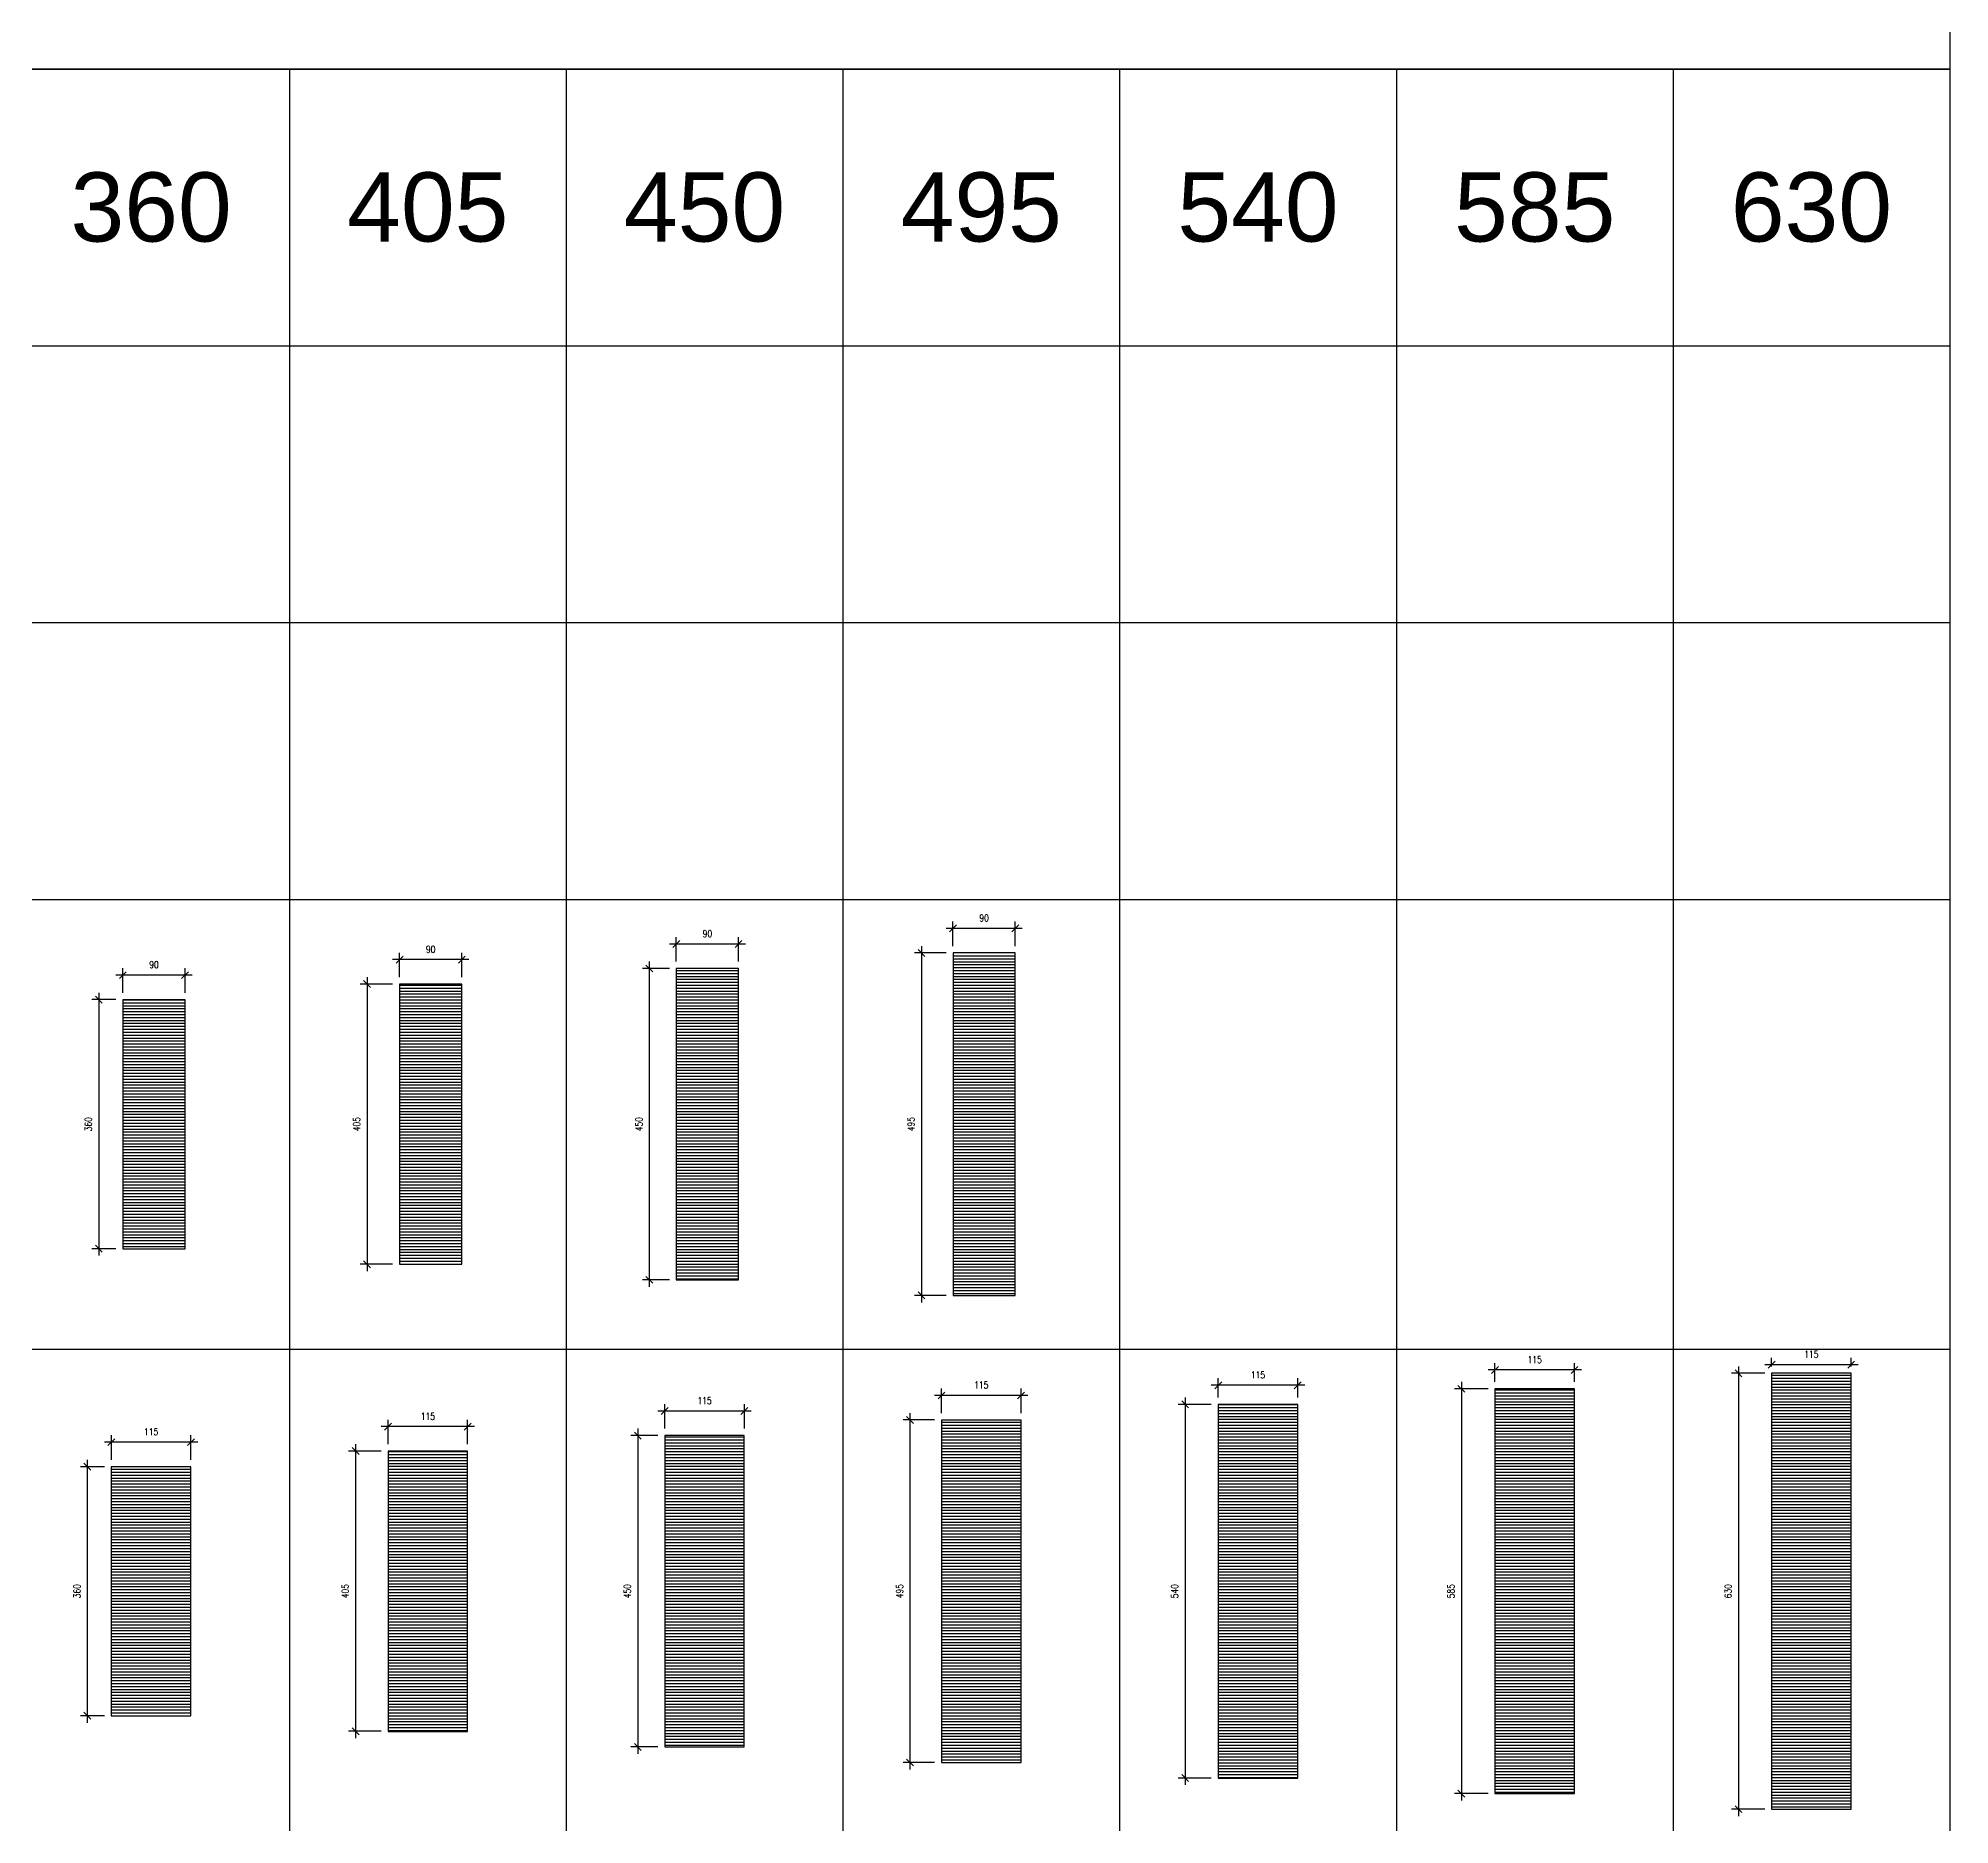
# Model space of a CAD drawing. Header units: millimetres. Extents: x 0 to 23312, y -3206 to 11448.
# Drawn here: x 15979 to 18743, y 5227 to 7809 of the extents above; entities that cross this region are included whole.
import ezdxf

# ---------------------------------------------------------------- set-up
doc = ezdxf.new("R2010")
doc.units = ezdxf.units.MM
doc.header["$LTSCALE"] = 10
doc.header["$PDMODE"] = 35
doc.layers.add('40 - Detail Outline', color=142, linetype='Continuous')
doc.layers.add('41 - Detail', color=7, linetype='Continuous')
doc.styles.add('1-20', font='romans.shx', dxfattribs={"width": 0.8, "height": 40})
doc.styles.add('1-5', font='romans.shx', dxfattribs={"width": 0.8, "height": 10})
doc.dimstyles.new('1-5', dxfattribs={"dimtxt": 10, "dimasz": 10, "dimexe": 10, "dimexo": 10, "dimgap": 10, "dimtad": 1, "dimdec": 0, "dimzin": 0, "dimdsep": 46, "dimtxsty": '1-5', "dimblk": 'OBLIQUE', "dimcen": 10, "dimdle": 10, "dimclrd": 251, "dimclre": 251, "dimclrt": 251, "dimadec": 0, "dimazin": 0, "dimtfac": 1, "dimtdec": 0, "dimtix": 1, "dimtmove": 1, "dimatfit": 3, "dimfxl": 1, "dimtolj": 1, "dimtzin": 0, "dimlwd": 25, "dimarcsym": 0})
pattern_1 = [(180, (0, -25), (-9e-16, -4.2426407), [])]

# ---------------------------------------------------------------- blocks, each defined once
blk = doc.blocks.new('_Oblique')
at = {"color": 0, "linetype": 'ByBlock', "lineweight": -2}
blk.add_line((-0.5, -0.5), (0.5, 0.5), dxfattribs=at)
blk = doc.blocks.new('*D120')
at = {"color": 251, "lineweight": -2, "ltscale": 10, "transparency": 16777216}
for p, q in [((16091.7, 6419.4), (16057, 6419.4)), ((16091.7, 6059.4), (16057, 6059.4))]:
    blk.add_line(p, q, dxfattribs=at)
at = {"color": 251, "lineweight": 25, "ltscale": 10, "transparency": 16777216}
blk.add_line((16067, 6429.4), (16067, 6049.4), dxfattribs=at)
at = {"layer": 'Defpoints', "color": 0, "ltscale": 10, "transparency": 16777216}
for p in [(16101.7, 6419.4), (16067, 6059.4), (16101.7, 6059.4)]:
    blk.add_point(p, dxfattribs=at)
at = {"color": 251, "lineweight": 25, "ltscale": 10, "transparency": 16777216, "xscale": 10, "yscale": 10, "zscale": 10}
for p, rotation in [((16067, 6419.4), 90), ((16067, 6059.4), 270)]:
    blk.add_blockref('_Oblique', p, dxfattribs=dict(at, rotation=rotation))
at = {"color": 251, "ltscale": 10, "transparency": 16777216, "insert": (16052, 6239.4), "char_height": 10, "attachment_point": 5, "rotation": 90, "style": '1-5'}
blk.add_mtext('\\A1;360', dxfattribs=at)
blk = doc.blocks.new('*D121')
at = {"color": 251, "lineweight": 25, "ltscale": 10, "transparency": 16777216}
blk.add_line((16050.3, 5754.4), (16050.3, 5374.4), dxfattribs=at)
at = {"color": 251, "lineweight": -2, "ltscale": 10, "transparency": 16777216}
for p, q in [((16075.1, 5744.4), (16040.3, 5744.4)), ((16075.1, 5384.4), (16040.3, 5384.4))]:
    blk.add_line(p, q, dxfattribs=at)
at = {"layer": 'Defpoints', "color": 0, "ltscale": 10, "transparency": 16777216}
for p in [(16085.1, 5744.4), (16050.3, 5384.4), (16085.1, 5384.4)]:
    blk.add_point(p, dxfattribs=at)
at = {"color": 251, "lineweight": 25, "ltscale": 10, "transparency": 16777216, "xscale": 10, "yscale": 10, "zscale": 10}
for p, rotation in [((16050.3, 5744.4), 90), ((16050.3, 5384.4), 270)]:
    blk.add_blockref('_Oblique', p, dxfattribs=dict(at, rotation=rotation))
at = {"color": 251, "ltscale": 10, "transparency": 16777216, "insert": (16035.3, 5564.4), "char_height": 10, "attachment_point": 5, "rotation": 90, "style": '1-5'}
blk.add_mtext('\\A1;360', dxfattribs=at)
blk = doc.blocks.new('*D123')
at = {"color": 251, "lineweight": -2, "ltscale": 10, "transparency": 16777216}
for p, q in [((16491.7, 6441.9), (16444.7, 6441.9)), ((16491.7, 6036.9), (16444.7, 6036.9))]:
    blk.add_line(p, q, dxfattribs=at)
at = {"color": 251, "lineweight": 25, "ltscale": 10, "transparency": 16777216}
blk.add_line((16454.7, 6451.9), (16454.7, 6026.9), dxfattribs=at)
at = {"layer": 'Defpoints', "color": 0, "ltscale": 10, "transparency": 16777216}
for p in [(16501.7, 6441.9), (16454.7, 6036.9), (16501.7, 6036.9)]:
    blk.add_point(p, dxfattribs=at)
at = {"color": 251, "lineweight": 25, "ltscale": 10, "transparency": 16777216, "xscale": 10, "yscale": 10, "zscale": 10}
for p, rotation in [((16454.7, 6441.9), 90), ((16454.7, 6036.9), 270)]:
    blk.add_blockref('_Oblique', p, dxfattribs=dict(at, rotation=rotation))
at = {"color": 251, "ltscale": 10, "transparency": 16777216, "insert": (16439.7, 6239.4), "char_height": 10, "attachment_point": 5, "rotation": 90, "style": '1-5'}
blk.add_mtext('\\A1;405', dxfattribs=at)
blk = doc.blocks.new('*D124')
at = {"color": 251, "lineweight": 25, "ltscale": 10, "transparency": 16777216}
blk.add_line((16438.1, 5776.9), (16438.1, 5351.9), dxfattribs=at)
at = {"color": 251, "lineweight": -2, "ltscale": 10, "transparency": 16777216}
for p, q in [((16475.1, 5766.9), (16428.1, 5766.9)), ((16475.1, 5361.9), (16428.1, 5361.9))]:
    blk.add_line(p, q, dxfattribs=at)
at = {"layer": 'Defpoints', "color": 0, "ltscale": 10, "transparency": 16777216}
for p in [(16485.1, 5766.9), (16438.1, 5361.9), (16485.1, 5361.9)]:
    blk.add_point(p, dxfattribs=at)
at = {"color": 251, "lineweight": 25, "ltscale": 10, "transparency": 16777216, "xscale": 10, "yscale": 10, "zscale": 10}
for p, rotation in [((16438.1, 5766.9), 90), ((16438.1, 5361.9), 270)]:
    blk.add_blockref('_Oblique', p, dxfattribs=dict(at, rotation=rotation))
at = {"color": 251, "ltscale": 10, "transparency": 16777216, "insert": (16423.1, 5564.4), "char_height": 10, "attachment_point": 5, "rotation": 90, "style": '1-5'}
blk.add_mtext('\\A1;405', dxfattribs=at)
blk = doc.blocks.new('*D126')
at = {"color": 251, "lineweight": 25, "ltscale": 10, "transparency": 16777216}
blk.add_line((16862.7, 6474.4), (16862.7, 6004.4), dxfattribs=at)
at = {"color": 251, "lineweight": -2, "ltscale": 10, "transparency": 16777216}
for p, q in [((16891.7, 6464.4), (16852.7, 6464.4)), ((16891.7, 6014.4), (16852.7, 6014.4))]:
    blk.add_line(p, q, dxfattribs=at)
at = {"layer": 'Defpoints', "color": 0, "ltscale": 10, "transparency": 16777216}
for p in [(16901.7, 6464.4), (16862.7, 6014.4), (16901.7, 6014.4)]:
    blk.add_point(p, dxfattribs=at)
at = {"color": 251, "lineweight": 25, "ltscale": 10, "transparency": 16777216, "xscale": 10, "yscale": 10, "zscale": 10}
for p, rotation in [((16862.7, 6464.4), 90), ((16862.7, 6014.4), 270)]:
    blk.add_blockref('_Oblique', p, dxfattribs=dict(at, rotation=rotation))
at = {"color": 251, "ltscale": 10, "transparency": 16777216, "insert": (16847.7, 6239.4), "char_height": 10, "attachment_point": 5, "rotation": 90, "style": '1-5'}
blk.add_mtext('\\A1;450', dxfattribs=at)
blk = doc.blocks.new('*D127')
at = {"color": 251, "lineweight": -2, "ltscale": 10, "transparency": 16777216}
for p, q in [((16875.1, 5789.4), (16836.1, 5789.4)), ((16875.1, 5339.4), (16836.1, 5339.4))]:
    blk.add_line(p, q, dxfattribs=at)
at = {"color": 251, "lineweight": 25, "ltscale": 10, "transparency": 16777216}
blk.add_line((16846.1, 5799.4), (16846.1, 5329.4), dxfattribs=at)
at = {"layer": 'Defpoints', "color": 0, "ltscale": 10, "transparency": 16777216}
for p in [(16885.1, 5789.4), (16846.1, 5339.4), (16885.1, 5339.4)]:
    blk.add_point(p, dxfattribs=at)
at = {"color": 251, "lineweight": 25, "ltscale": 10, "transparency": 16777216, "xscale": 10, "yscale": 10, "zscale": 10}
for p, rotation in [((16846.1, 5789.4), 90), ((16846.1, 5339.4), 270)]:
    blk.add_blockref('_Oblique', p, dxfattribs=dict(at, rotation=rotation))
at = {"color": 251, "ltscale": 10, "transparency": 16777216, "insert": (16831.1, 5564.4), "char_height": 10, "attachment_point": 5, "rotation": 90, "style": '1-5'}
blk.add_mtext('\\A1;450', dxfattribs=at)
blk = doc.blocks.new('*D129')
at = {"color": 251, "lineweight": 25, "ltscale": 10, "transparency": 16777216}
blk.add_line((17256.2, 6496.9), (17256.2, 5981.9), dxfattribs=at)
at = {"color": 251, "lineweight": -2, "ltscale": 10, "transparency": 16777216}
for p, q in [((17291.7, 6486.9), (17246.2, 6486.9)), ((17291.7, 5991.9), (17246.2, 5991.9))]:
    blk.add_line(p, q, dxfattribs=at)
at = {"layer": 'Defpoints', "color": 0, "ltscale": 10, "transparency": 16777216}
for p in [(17301.7, 6486.9), (17256.2, 5991.9), (17301.7, 5991.9)]:
    blk.add_point(p, dxfattribs=at)
at = {"color": 251, "lineweight": 25, "ltscale": 10, "transparency": 16777216, "xscale": 10, "yscale": 10, "zscale": 10}
for p, rotation in [((17256.2, 6486.9), 90), ((17256.2, 5991.9), 270)]:
    blk.add_blockref('_Oblique', p, dxfattribs=dict(at, rotation=rotation))
at = {"color": 251, "ltscale": 10, "transparency": 16777216, "insert": (17241.2, 6239.4), "char_height": 10, "attachment_point": 5, "rotation": 90, "style": '1-5'}
blk.add_mtext('\\A1;495', dxfattribs=at)
blk = doc.blocks.new('*D130')
at = {"color": 251, "lineweight": -2, "ltscale": 10, "transparency": 16777216}
for p, q in [((17275.1, 5811.9), (17229.5, 5811.9)), ((17275.1, 5316.9), (17229.5, 5316.9))]:
    blk.add_line(p, q, dxfattribs=at)
at = {"color": 251, "lineweight": 25, "ltscale": 10, "transparency": 16777216}
blk.add_line((17239.5, 5821.9), (17239.5, 5306.9), dxfattribs=at)
at = {"layer": 'Defpoints', "color": 0, "ltscale": 10, "transparency": 16777216}
for p in [(17285.1, 5811.9), (17239.5, 5316.9), (17285.1, 5316.9)]:
    blk.add_point(p, dxfattribs=at)
at = {"color": 251, "lineweight": 25, "ltscale": 10, "transparency": 16777216, "xscale": 10, "yscale": 10, "zscale": 10}
for p, rotation in [((17239.5, 5811.9), 90), ((17239.5, 5316.9), 270)]:
    blk.add_blockref('_Oblique', p, dxfattribs=dict(at, rotation=rotation))
at = {"color": 251, "ltscale": 10, "transparency": 16777216, "insert": (17224.5, 5564.4), "char_height": 10, "attachment_point": 5, "rotation": 90, "style": '1-5'}
blk.add_mtext('\\A1;495', dxfattribs=at)
blk = doc.blocks.new('*D132')
at = {"color": 251, "lineweight": -2, "ltscale": 10, "transparency": 16777216}
for p, q in [((17675.1, 5834.4), (17627.3, 5834.4)), ((17675.1, 5294.4), (17627.3, 5294.4))]:
    blk.add_line(p, q, dxfattribs=at)
at = {"color": 251, "lineweight": 25, "ltscale": 10, "transparency": 16777216}
blk.add_line((17637.3, 5844.4), (17637.3, 5284.4), dxfattribs=at)
at = {"layer": 'Defpoints', "color": 0, "ltscale": 10, "transparency": 16777216}
for p in [(17685.1, 5834.4), (17637.3, 5294.4), (17685.1, 5294.4)]:
    blk.add_point(p, dxfattribs=at)
at = {"color": 251, "lineweight": 25, "ltscale": 10, "transparency": 16777216, "xscale": 10, "yscale": 10, "zscale": 10}
for p, rotation in [((17637.3, 5834.4), 90), ((17637.3, 5294.4), 270)]:
    blk.add_blockref('_Oblique', p, dxfattribs=dict(at, rotation=rotation))
at = {"color": 251, "ltscale": 10, "transparency": 16777216, "insert": (17622.3, 5564.4), "char_height": 10, "attachment_point": 5, "rotation": 90, "style": '1-5'}
blk.add_mtext('\\A1;540', dxfattribs=at)
blk = doc.blocks.new('*D134')
at = {"color": 251, "lineweight": 25, "ltscale": 10, "transparency": 16777216}
blk.add_line((18036.6, 5866.9), (18036.6, 5261.9), dxfattribs=at)
at = {"color": 251, "lineweight": -2, "ltscale": 10, "transparency": 16777216}
for p, q in [((18075.1, 5856.9), (18026.6, 5856.9)), ((18075.1, 5271.9), (18026.6, 5271.9))]:
    blk.add_line(p, q, dxfattribs=at)
at = {"layer": 'Defpoints', "color": 0, "ltscale": 10, "transparency": 16777216}
for p in [(18085.1, 5856.9), (18036.6, 5271.9), (18085.1, 5271.9)]:
    blk.add_point(p, dxfattribs=at)
at = {"color": 251, "lineweight": 25, "ltscale": 10, "transparency": 16777216, "xscale": 10, "yscale": 10, "zscale": 10}
for p, rotation in [((18036.6, 5856.9), 90), ((18036.6, 5271.9), 270)]:
    blk.add_blockref('_Oblique', p, dxfattribs=dict(at, rotation=rotation))
at = {"color": 251, "ltscale": 10, "transparency": 16777216, "insert": (18021.6, 5564.4), "char_height": 10, "attachment_point": 5, "rotation": 90, "style": '1-5'}
blk.add_mtext('\\A1;585', dxfattribs=at)
blk = doc.blocks.new('*D136')
at = {"color": 251, "lineweight": 25, "ltscale": 10, "transparency": 16777216}
blk.add_line((18437.2, 5889.4), (18437.2, 5239.4), dxfattribs=at)
at = {"color": 251, "lineweight": -2, "ltscale": 10, "transparency": 16777216}
for p, q in [((18475.1, 5879.4), (18427.2, 5879.4)), ((18475.1, 5249.4), (18427.2, 5249.4))]:
    blk.add_line(p, q, dxfattribs=at)
at = {"layer": 'Defpoints', "color": 0, "ltscale": 10, "transparency": 16777216}
for p in [(18485.1, 5879.4), (18437.2, 5249.4), (18485.1, 5249.4)]:
    blk.add_point(p, dxfattribs=at)
at = {"color": 251, "lineweight": 25, "ltscale": 10, "transparency": 16777216, "xscale": 10, "yscale": 10, "zscale": 10}
for p, rotation in [((18437.2, 5879.4), 90), ((18437.2, 5249.4), 270)]:
    blk.add_blockref('_Oblique', p, dxfattribs=dict(at, rotation=rotation))
at = {"color": 251, "ltscale": 10, "transparency": 16777216, "insert": (18422.2, 5564.4), "char_height": 10, "attachment_point": 5, "rotation": 90, "style": '1-5'}
blk.add_mtext('\\A1;630', dxfattribs=at)
blk = doc.blocks.new('*D144')
at = {"color": 251, "lineweight": 25, "ltscale": 10, "transparency": 16777216}
blk.add_line((16201.7, 6454.8), (16091.7, 6454.8), dxfattribs=at)
at = {"color": 251, "lineweight": -2, "ltscale": 10, "transparency": 16777216}
for p, q in [((16101.7, 6429.4), (16101.7, 6464.8)), ((16191.7, 6429.4), (16191.7, 6464.8))]:
    blk.add_line(p, q, dxfattribs=at)
at = {"layer": 'Defpoints', "color": 0, "ltscale": 10, "transparency": 16777216}
for p in [(16101.7, 6454.8), (16101.7, 6419.4), (16191.7, 6419.4)]:
    blk.add_point(p, dxfattribs=at)
at = {"color": 251, "lineweight": 25, "ltscale": 10, "transparency": 16777216, "xscale": 10, "yscale": 10, "zscale": 10, "rotation": 180}
blk.add_blockref('_Oblique', (16101.7, 6454.8), dxfattribs=at)
at = {"color": 251, "lineweight": 25, "ltscale": 10, "transparency": 16777216, "xscale": 10, "yscale": 10, "zscale": 10}
blk.add_blockref('_Oblique', (16191.7, 6454.8), dxfattribs=at)
at = {"color": 251, "ltscale": 10, "transparency": 16777216, "insert": (16146.7, 6469.8), "char_height": 10, "attachment_point": 5, "style": '1-5'}
blk.add_mtext('\\A1;90', dxfattribs=at)
blk = doc.blocks.new('*D145')
at = {"color": 251, "lineweight": 25, "ltscale": 10, "transparency": 16777216}
blk.add_line((16601.7, 6477.3), (16491.7, 6477.3), dxfattribs=at)
at = {"color": 251, "lineweight": -2, "ltscale": 10, "transparency": 16777216}
for p, q in [((16501.7, 6451.9), (16501.7, 6487.3)), ((16591.7, 6451.9), (16591.7, 6487.3))]:
    blk.add_line(p, q, dxfattribs=at)
at = {"layer": 'Defpoints', "color": 0, "ltscale": 10, "transparency": 16777216}
for p in [(16501.7, 6477.3), (16501.7, 6441.9), (16591.7, 6441.9)]:
    blk.add_point(p, dxfattribs=at)
at = {"color": 251, "lineweight": 25, "ltscale": 10, "transparency": 16777216, "xscale": 10, "yscale": 10, "zscale": 10, "rotation": 180}
blk.add_blockref('_Oblique', (16501.7, 6477.3), dxfattribs=at)
at = {"color": 251, "lineweight": 25, "ltscale": 10, "transparency": 16777216, "xscale": 10, "yscale": 10, "zscale": 10}
blk.add_blockref('_Oblique', (16591.7, 6477.3), dxfattribs=at)
at = {"color": 251, "ltscale": 10, "transparency": 16777216, "insert": (16546.7, 6492.3), "char_height": 10, "attachment_point": 5, "style": '1-5'}
blk.add_mtext('\\A1;90', dxfattribs=at)
blk = doc.blocks.new('*D146')
at = {"color": 251, "lineweight": 25, "ltscale": 10, "transparency": 16777216}
blk.add_line((17001.7, 6499.8), (16891.7, 6499.8), dxfattribs=at)
at = {"color": 251, "lineweight": -2, "ltscale": 10, "transparency": 16777216}
for p, q in [((16901.7, 6474.4), (16901.7, 6509.8)), ((16991.7, 6474.4), (16991.7, 6509.8))]:
    blk.add_line(p, q, dxfattribs=at)
at = {"layer": 'Defpoints', "color": 0, "ltscale": 10, "transparency": 16777216}
for p in [(16901.7, 6499.8), (16901.7, 6464.4), (16991.7, 6464.4)]:
    blk.add_point(p, dxfattribs=at)
at = {"color": 251, "lineweight": 25, "ltscale": 10, "transparency": 16777216, "xscale": 10, "yscale": 10, "zscale": 10, "rotation": 180}
blk.add_blockref('_Oblique', (16901.7, 6499.8), dxfattribs=at)
at = {"color": 251, "lineweight": 25, "ltscale": 10, "transparency": 16777216, "xscale": 10, "yscale": 10, "zscale": 10}
blk.add_blockref('_Oblique', (16991.7, 6499.8), dxfattribs=at)
at = {"color": 251, "ltscale": 10, "transparency": 16777216, "insert": (16946.7, 6514.8), "char_height": 10, "attachment_point": 5, "style": '1-5'}
blk.add_mtext('\\A1;90', dxfattribs=at)
blk = doc.blocks.new('*D147')
at = {"color": 251, "lineweight": 25, "ltscale": 10, "transparency": 16777216}
blk.add_line((17401.7, 6522.3), (17291.7, 6522.3), dxfattribs=at)
at = {"color": 251, "lineweight": -2, "ltscale": 10, "transparency": 16777216}
for p, q in [((17301.7, 6496.9), (17301.7, 6532.3)), ((17391.7, 6496.9), (17391.7, 6532.3))]:
    blk.add_line(p, q, dxfattribs=at)
at = {"layer": 'Defpoints', "color": 0, "ltscale": 10, "transparency": 16777216}
for p in [(17301.7, 6522.3), (17301.7, 6486.9), (17391.7, 6486.9)]:
    blk.add_point(p, dxfattribs=at)
at = {"color": 251, "lineweight": 25, "ltscale": 10, "transparency": 16777216, "xscale": 10, "yscale": 10, "zscale": 10, "rotation": 180}
blk.add_blockref('_Oblique', (17301.7, 6522.3), dxfattribs=at)
at = {"color": 251, "lineweight": 25, "ltscale": 10, "transparency": 16777216, "xscale": 10, "yscale": 10, "zscale": 10}
blk.add_blockref('_Oblique', (17391.7, 6522.3), dxfattribs=at)
at = {"color": 251, "ltscale": 10, "transparency": 16777216, "insert": (17346.7, 6537.3), "char_height": 10, "attachment_point": 5, "style": '1-5'}
blk.add_mtext('\\A1;90', dxfattribs=at)
blk = doc.blocks.new('*D151')
at = {"color": 251, "lineweight": 25, "ltscale": 10, "transparency": 16777216}
blk.add_line((16210.1, 5779.8), (16075.1, 5779.8), dxfattribs=at)
at = {"color": 251, "lineweight": -2, "ltscale": 10, "transparency": 16777216}
for p, q in [((16085.1, 5754.4), (16085.1, 5789.8)), ((16200.1, 5754.4), (16200.1, 5789.8))]:
    blk.add_line(p, q, dxfattribs=at)
at = {"layer": 'Defpoints', "color": 0, "ltscale": 10, "transparency": 16777216}
for p in [(16085.1, 5779.8), (16085.1, 5744.4), (16200.1, 5744.4)]:
    blk.add_point(p, dxfattribs=at)
at = {"color": 251, "lineweight": 25, "ltscale": 10, "transparency": 16777216, "xscale": 10, "yscale": 10, "zscale": 10, "rotation": 180}
blk.add_blockref('_Oblique', (16085.1, 5779.8), dxfattribs=at)
at = {"color": 251, "lineweight": 25, "ltscale": 10, "transparency": 16777216, "xscale": 10, "yscale": 10, "zscale": 10}
blk.add_blockref('_Oblique', (16200.1, 5779.8), dxfattribs=at)
at = {"color": 251, "ltscale": 10, "transparency": 16777216, "insert": (16142.6, 5794.8), "char_height": 10, "attachment_point": 5, "style": '1-5'}
blk.add_mtext('\\A1;115', dxfattribs=at)
blk = doc.blocks.new('*D152')
at = {"color": 251, "lineweight": -2, "ltscale": 10, "transparency": 16777216}
for p, q in [((16485.1, 5776.9), (16485.1, 5812.3)), ((16600.1, 5776.9), (16600.1, 5812.3))]:
    blk.add_line(p, q, dxfattribs=at)
at = {"color": 251, "lineweight": 25, "ltscale": 10, "transparency": 16777216}
blk.add_line((16610.1, 5802.3), (16475.1, 5802.3), dxfattribs=at)
at = {"layer": 'Defpoints', "color": 0, "ltscale": 10, "transparency": 16777216}
for p in [(16485.1, 5802.3), (16485.1, 5766.9), (16600.1, 5766.9)]:
    blk.add_point(p, dxfattribs=at)
at = {"color": 251, "lineweight": 25, "ltscale": 10, "transparency": 16777216, "xscale": 10, "yscale": 10, "zscale": 10, "rotation": 180}
blk.add_blockref('_Oblique', (16485.1, 5802.3), dxfattribs=at)
at = {"color": 251, "lineweight": 25, "ltscale": 10, "transparency": 16777216, "xscale": 10, "yscale": 10, "zscale": 10}
blk.add_blockref('_Oblique', (16600.1, 5802.3), dxfattribs=at)
at = {"color": 251, "ltscale": 10, "transparency": 16777216, "insert": (16542.6, 5817.3), "char_height": 10, "attachment_point": 5, "style": '1-5'}
blk.add_mtext('\\A1;115', dxfattribs=at)
blk = doc.blocks.new('*D153')
at = {"color": 251, "lineweight": -2, "ltscale": 10, "transparency": 16777216}
for p, q in [((16885.1, 5799.4), (16885.1, 5834.8)), ((17000.1, 5799.4), (17000.1, 5834.8))]:
    blk.add_line(p, q, dxfattribs=at)
at = {"color": 251, "lineweight": 25, "ltscale": 10, "transparency": 16777216}
blk.add_line((17010.1, 5824.8), (16875.1, 5824.8), dxfattribs=at)
at = {"layer": 'Defpoints', "color": 0, "ltscale": 10, "transparency": 16777216}
for p in [(16885.1, 5824.8), (16885.1, 5789.4), (17000.1, 5789.4)]:
    blk.add_point(p, dxfattribs=at)
at = {"color": 251, "lineweight": 25, "ltscale": 10, "transparency": 16777216, "xscale": 10, "yscale": 10, "zscale": 10, "rotation": 180}
blk.add_blockref('_Oblique', (16885.1, 5824.8), dxfattribs=at)
at = {"color": 251, "lineweight": 25, "ltscale": 10, "transparency": 16777216, "xscale": 10, "yscale": 10, "zscale": 10}
blk.add_blockref('_Oblique', (17000.1, 5824.8), dxfattribs=at)
at = {"color": 251, "ltscale": 10, "transparency": 16777216, "insert": (16942.6, 5839.8), "char_height": 10, "attachment_point": 5, "style": '1-5'}
blk.add_mtext('\\A1;115', dxfattribs=at)
blk = doc.blocks.new('*D154')
at = {"color": 251, "lineweight": 25, "ltscale": 10, "transparency": 16777216}
blk.add_line((17410.1, 5847.3), (17275.1, 5847.3), dxfattribs=at)
at = {"color": 251, "lineweight": -2, "ltscale": 10, "transparency": 16777216}
for p, q in [((17285.1, 5821.9), (17285.1, 5857.3)), ((17400.1, 5821.9), (17400.1, 5857.3))]:
    blk.add_line(p, q, dxfattribs=at)
at = {"layer": 'Defpoints', "color": 0, "ltscale": 10, "transparency": 16777216}
for p in [(17285.1, 5847.3), (17285.1, 5811.9), (17400.1, 5811.9)]:
    blk.add_point(p, dxfattribs=at)
at = {"color": 251, "lineweight": 25, "ltscale": 10, "transparency": 16777216, "xscale": 10, "yscale": 10, "zscale": 10, "rotation": 180}
blk.add_blockref('_Oblique', (17285.1, 5847.3), dxfattribs=at)
at = {"color": 251, "lineweight": 25, "ltscale": 10, "transparency": 16777216, "xscale": 10, "yscale": 10, "zscale": 10}
blk.add_blockref('_Oblique', (17400.1, 5847.3), dxfattribs=at)
at = {"color": 251, "ltscale": 10, "transparency": 16777216, "insert": (17342.6, 5862.3), "char_height": 10, "attachment_point": 5, "style": '1-5'}
blk.add_mtext('\\A1;115', dxfattribs=at)
blk = doc.blocks.new('*D155')
at = {"color": 251, "lineweight": 25, "ltscale": 10, "transparency": 16777216}
blk.add_line((17810.1, 5862.1), (17675.1, 5862.1), dxfattribs=at)
at = {"color": 251, "lineweight": -2, "ltscale": 10, "transparency": 16777216}
for p, q in [((17685.1, 5844.4), (17685.1, 5872.1)), ((17800.1, 5844.4), (17800.1, 5872.1))]:
    blk.add_line(p, q, dxfattribs=at)
at = {"layer": 'Defpoints', "color": 0, "ltscale": 10, "transparency": 16777216}
for p in [(17685.1, 5862.1), (17685.1, 5834.4), (17800.1, 5834.4)]:
    blk.add_point(p, dxfattribs=at)
at = {"color": 251, "lineweight": 25, "ltscale": 10, "transparency": 16777216, "xscale": 10, "yscale": 10, "zscale": 10, "rotation": 180}
blk.add_blockref('_Oblique', (17685.1, 5862.1), dxfattribs=at)
at = {"color": 251, "lineweight": 25, "ltscale": 10, "transparency": 16777216, "xscale": 10, "yscale": 10, "zscale": 10}
blk.add_blockref('_Oblique', (17800.1, 5862.1), dxfattribs=at)
at = {"color": 251, "ltscale": 10, "transparency": 16777216, "insert": (17742.6, 5877.1), "char_height": 10, "attachment_point": 5, "style": '1-5'}
blk.add_mtext('\\A1;115', dxfattribs=at)
blk = doc.blocks.new('*D156')
at = {"color": 251, "lineweight": -2, "ltscale": 10, "transparency": 16777216}
for p, q in [((18085.1, 5866.9), (18085.1, 5894.2)), ((18200.1, 5866.9), (18200.1, 5894.2))]:
    blk.add_line(p, q, dxfattribs=at)
at = {"color": 251, "lineweight": 25, "ltscale": 10, "transparency": 16777216}
blk.add_line((18210.1, 5884.2), (18075.1, 5884.2), dxfattribs=at)
at = {"layer": 'Defpoints', "color": 0, "ltscale": 10, "transparency": 16777216}
for p in [(18085.1, 5884.2), (18085.1, 5856.9), (18200.1, 5856.9)]:
    blk.add_point(p, dxfattribs=at)
at = {"color": 251, "lineweight": 25, "ltscale": 10, "transparency": 16777216, "xscale": 10, "yscale": 10, "zscale": 10, "rotation": 180}
blk.add_blockref('_Oblique', (18085.1, 5884.2), dxfattribs=at)
at = {"color": 251, "lineweight": 25, "ltscale": 10, "transparency": 16777216, "xscale": 10, "yscale": 10, "zscale": 10}
blk.add_blockref('_Oblique', (18200.1, 5884.2), dxfattribs=at)
at = {"color": 251, "ltscale": 10, "transparency": 16777216, "insert": (18142.6, 5899.2), "char_height": 10, "attachment_point": 5, "style": '1-5'}
blk.add_mtext('\\A1;115', dxfattribs=at)
blk = doc.blocks.new('*D157')
at = {"color": 251, "lineweight": 25, "ltscale": 10, "transparency": 16777216}
blk.add_line((18610.1, 5891.7), (18475.1, 5891.7), dxfattribs=at)
at = {"color": 251, "lineweight": -2, "ltscale": 10, "transparency": 16777216}
for p, q in [((18485.1, 5889.4), (18485.1, 5901.7)), ((18600.1, 5889.4), (18600.1, 5901.7))]:
    blk.add_line(p, q, dxfattribs=at)
at = {"layer": 'Defpoints', "color": 0, "ltscale": 10, "transparency": 16777216}
for p in [(18485.1, 5891.7), (18485.1, 5879.4), (18600.1, 5879.4)]:
    blk.add_point(p, dxfattribs=at)
at = {"color": 251, "lineweight": 25, "ltscale": 10, "transparency": 16777216, "xscale": 10, "yscale": 10, "zscale": 10, "rotation": 180}
blk.add_blockref('_Oblique', (18485.1, 5891.7), dxfattribs=at)
at = {"color": 251, "lineweight": 25, "ltscale": 10, "transparency": 16777216, "xscale": 10, "yscale": 10, "zscale": 10}
blk.add_blockref('_Oblique', (18600.1, 5891.7), dxfattribs=at)
at = {"color": 251, "ltscale": 10, "transparency": 16777216, "insert": (18542.6, 5906.7), "char_height": 10, "attachment_point": 5, "style": '1-5'}
blk.add_mtext('\\A1;115', dxfattribs=at)

msp = doc.modelspace()

# ---------------------------------------------------------------- hatches: boundary and pattern name
at = {"layer": '40 - Detail Outline', "ltscale": 10}
h = msp.add_hatch(dxfattribs=at)
h.set_pattern_fill('JIS_WOOD', color=251, scale=6, angle=135)
h.paths.add_polyline_path([(17301.735, 6486.861), (17301.735, 5991.861), (17391.735, 5991.861), (17391.735, 6486.861)])
h = msp.add_hatch(dxfattribs=at)
h.set_pattern_fill('JIS_WOOD', color=251, scale=6, angle=135)
h.paths.add_polyline_path([(16501.735, 6441.861), (16501.735, 6036.861), (16591.735, 6036.861), (16591.735, 6441.861)])
h = msp.add_hatch(dxfattribs=at)
h.set_pattern_fill('JIS_WOOD', color=251, scale=6, angle=135)
h.paths.add_polyline_path([(16901.735, 6464.361), (16901.735, 6014.361), (16991.735, 6014.361), (16991.735, 6464.361)])
h = msp.add_hatch(dxfattribs=at)
h.set_pattern_fill('JIS_WOOD', color=251, scale=6, angle=135)
h.paths.add_polyline_path([(16101.735, 6419.361), (16101.735, 6059.361), (16191.735, 6059.361), (16191.735, 6419.361)])
h = msp.add_hatch(dxfattribs=at)
h.set_pattern_fill('JIS_WOOD', color=251, scale=6, angle=135)
h.set_pattern_definition(pattern_1)
h.paths.add_polyline_path([(18485.08, 5879.361), (18485.08, 5249.361), (18600.08, 5249.361), (18600.08, 5879.361)])
h = msp.add_hatch(dxfattribs=at)
h.set_pattern_fill('JIS_WOOD', color=251, scale=6, angle=135)
h.set_pattern_definition(pattern_1)
h.paths.add_polyline_path([(17685.08, 5834.361), (17685.08, 5294.361), (17800.08, 5294.361), (17800.08, 5834.361)])
h = msp.add_hatch(dxfattribs=at)
h.set_pattern_fill('JIS_WOOD', color=251, scale=6, angle=135)
h.set_pattern_definition(pattern_1)
h.paths.add_polyline_path([(18085.08, 5856.861), (18085.08, 5271.861), (18200.08, 5271.861), (18200.08, 5856.861)])
h = msp.add_hatch(dxfattribs=at)
h.set_pattern_fill('JIS_WOOD', color=251, scale=6, angle=135)
h.set_pattern_definition(pattern_1)
h.paths.add_polyline_path([(17285.08, 5811.861), (17285.08, 5316.861), (17400.08, 5316.861), (17400.08, 5811.861)])
h = msp.add_hatch(dxfattribs=at)
h.set_pattern_fill('JIS_WOOD', color=251, scale=6, angle=135)
h.set_pattern_definition(pattern_1)
h.paths.add_polyline_path([(16885.08, 5789.361), (16885.08, 5339.361), (17000.08, 5339.361), (17000.08, 5789.361)])
h = msp.add_hatch(dxfattribs=at)
h.set_pattern_fill('JIS_WOOD', color=251, scale=6, angle=135)
h.set_pattern_definition(pattern_1)
h.paths.add_polyline_path([(16485.08, 5766.861), (16485.08, 5361.861), (16600.08, 5361.861), (16600.08, 5766.861)])
h = msp.add_hatch(dxfattribs=at)
h.set_pattern_fill('JIS_WOOD', color=251, scale=6, angle=135)
h.set_pattern_definition(pattern_1)
h.paths.add_polyline_path([(16085.08, 5744.361), (16085.08, 5384.361), (16200.08, 5384.361), (16200.08, 5744.361)])

# ---------------------------------------------------------------- linework, layer by layer
at = {"layer": '40 - Detail Outline', "color": 251, "ltscale": 10}
for p, q in [((16342.58, 7764.361), (16342.58, 3014.361)), ((16742.58, 7764.361), (16742.58, 3014.361)), ((17142.58, 7764.361), (17142.58, 3014.361)), ((17542.58, 7764.361), (17542.58, 3014.361)), ((17942.58, 7764.361), (17942.58, 3014.361)), ((18342.58, 7764.361), (18342.58, 3014.361)), ((13142.58, 7364.361), (18742.58, 7364.361)), ((13142.58, 6964.361), (18742.58, 6964.361)), ((13142.58, 6564.361), (18742.58, 6564.361)), ((13142.58, 5914.361), (18742.58, 5914.361))]:
    msp.add_line(p, q, dxfattribs=at)
at = {"layer": '40 - Detail Outline', "color": 3, "ltscale": 10}
for points in [[(17301.735, 6486.861), (17301.735, 5991.861), (17391.735, 5991.861), (17391.735, 6486.861)], [(16501.735, 6441.861), (16501.735, 6036.861), (16591.735, 6036.861), (16591.735, 6441.861)], [(16901.735, 6464.361), (16901.735, 6014.361), (16991.735, 6014.361), (16991.735, 6464.361)], [(16101.735, 6419.361), (16101.735, 6059.361), (16191.735, 6059.361), (16191.735, 6419.361)], [(18485.08, 5879.361), (18485.08, 5249.361), (18600.08, 5249.361), (18600.08, 5879.361)], [(17685.08, 5834.361), (17685.08, 5294.361), (17800.08, 5294.361), (17800.08, 5834.361)], [(18085.08, 5856.861), (18085.08, 5271.861), (18200.08, 5271.861), (18200.08, 5856.861)], [(17285.08, 5811.861), (17285.08, 5316.861), (17400.08, 5316.861), (17400.08, 5811.861)], [(16885.08, 5789.361), (16885.08, 5339.361), (17000.08, 5339.361), (17000.08, 5789.361)], [(16485.08, 5766.861), (16485.08, 5361.861), (16600.08, 5361.861), (16600.08, 5766.861)], [(16085.08, 5744.361), (16085.08, 5384.361), (16200.08, 5384.361), (16200.08, 5744.361)]]:
    msp.add_lwpolyline(points, close=True, dxfattribs=at)
at = {"layer": '41 - Detail', "color": 3}
for points in [[(13142.58, 8064.361), (18742.58, 8064.361), (18742.58, 7764.361), (13142.58, 7764.361)], [(13142.58, 7764.361), (18742.58, 7764.361), (18742.58, 3014.361), (13142.58, 3014.361)]]:
    msp.add_lwpolyline(points, close=True, dxfattribs=at)

# ---------------------------------------------------------------- texts
at = {"layer": '41 - Detail', "char_height": 100, "width": 400, "attachment_point": 5, "style": '1-20'}
for s, insert in [('{\\fArial|b0|i0|c0|p34;\\W1;\\C3;360}', (16142.58, 7564.361)), ('{\\fArial|b0|i0|c0|p34;\\W1;\\C3;405}', (16542.58, 7564.361)), ('{\\fArial|b0|i0|c0|p34;\\W1;\\C3;450}', (16942.58, 7564.361)), ('{\\fArial|b0|i0|c0|p34;\\W1;\\C3;495}', (17342.58, 7564.361)), ('{\\fArial|b0|i0|c0|p34;\\W1;\\C3;540}', (17742.58, 7564.361)), ('{\\fArial|b0|i0|c0|p34;\\W1;\\C3;585}', (18142.58, 7564.361)), ('{\\fArial|b0|i0|c0|p34;\\W1;\\C3;630}', (18542.58, 7564.361))]:
    msp.add_mtext(s, dxfattribs=dict(at, insert=insert))

# ---------------------------------------------------------------- dimensions: what is measured, and where the dimension line sits
at = {"color": 3, "ltscale": 10}
for base, p1, p2, picture, middle in [((16901.735, 6499.82), (16991.735, 6464.361), (16901.735, 6464.361), '*D146', (16946.735, 6514.82)), ((17301.735, 6522.32), (17391.735, 6486.861), (17301.735, 6486.861), '*D147', (17346.735, 6537.32)), ((16501.735, 6477.32), (16591.735, 6441.861), (16501.735, 6441.861), '*D145', (16546.735, 6492.32)), ((16101.735, 6454.82), (16191.735, 6419.361), (16101.735, 6419.361), '*D144', (16146.735, 6469.82)), ((18485.08, 5891.735), (18600.08, 5879.361), (18485.08, 5879.361), '*D157', (18542.58, 5906.735)), ((18085.08, 5884.204), (18200.08, 5856.861), (18085.08, 5856.861), '*D156', (18142.58, 5899.204)), ((17285.08, 5847.32), (17400.08, 5811.861), (17285.08, 5811.861), '*D154', (17342.58, 5862.32)), ((17685.08, 5862.091), (17800.08, 5834.361), (17685.08, 5834.361), '*D155', (17742.58, 5877.091)), ((16885.08, 5824.82), (17000.08, 5789.361), (16885.08, 5789.361), '*D153', (16942.58, 5839.82)), ((16485.08, 5802.32), (16600.08, 5766.861), (16485.08, 5766.861), '*D152', (16542.58, 5817.32)), ((16085.08, 5779.82), (16200.08, 5744.361), (16085.08, 5744.361), '*D151', (16142.58, 5794.82))]:
    dim = msp.add_linear_dim(base=base, p1=p1, p2=p2, dimstyle='1-5', dxfattribs=at)
    dim.commit()
    dim.dimension.update_dxf_attribs({"geometry": picture, "text_midpoint": middle})
for base, p1, p2, picture, middle in [((17256.175, 5991.861), (17301.735, 6486.861), (17301.735, 5991.861), '*D129', (17241.175, 6239.361)), ((16862.733, 6014.361), (16901.735, 6464.361), (16901.735, 6014.361), '*D126', (16847.733, 6239.361)), ((16454.708, 6036.861), (16501.735, 6441.861), (16501.735, 6036.861), '*D123', (16439.708, 6239.361)), ((16066.96, 6059.361), (16101.735, 6419.361), (16101.735, 6059.361), '*D120', (16051.96, 6239.361)), ((18437.242, 5249.361), (18485.08, 5879.361), (18485.08, 5249.361), '*D136', (18422.242, 5564.361)), ((18036.561, 5271.861), (18085.08, 5856.861), (18085.08, 5271.861), '*D134', (18021.561, 5564.361)), ((17637.267, 5294.361), (17685.08, 5834.361), (17685.08, 5294.361), '*D132', (17622.267, 5564.361)), ((17239.52, 5316.861), (17285.08, 5811.861), (17285.08, 5316.861), '*D130', (17224.52, 5564.361)), ((16438.052, 5361.861), (16485.08, 5766.861), (16485.08, 5361.861), '*D124', (16423.052, 5564.361)), ((16846.078, 5339.361), (16885.08, 5789.361), (16885.08, 5339.361), '*D127', (16831.078, 5564.361)), ((16050.305, 5384.361), (16085.08, 5744.361), (16085.08, 5384.361), '*D121', (16035.305, 5564.361))]:
    dim = msp.add_linear_dim(base=base, p1=p1, p2=p2, angle=90, dimstyle='1-5', dxfattribs=at)
    dim.commit()
    dim.dimension.update_dxf_attribs({"geometry": picture, "text_midpoint": middle})

doc.saveas('drawing.dxf')
